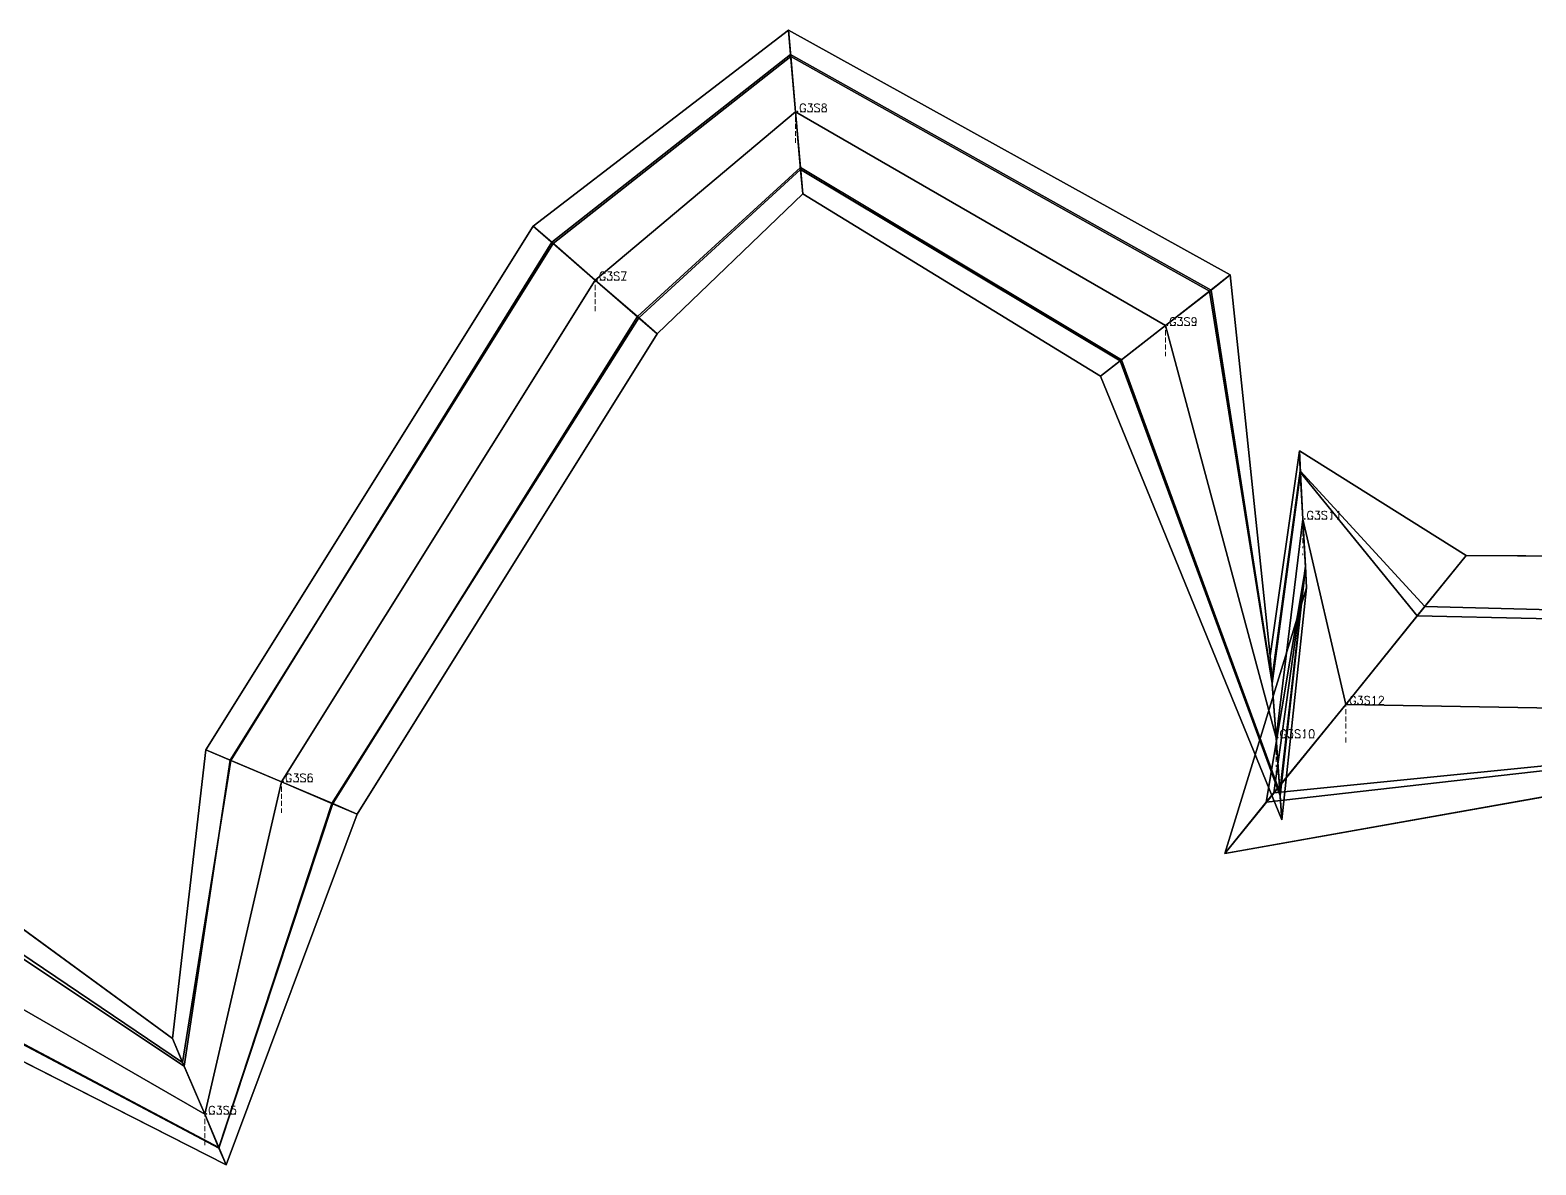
# Model space of a CAD drawing. Extents: x 34233638 to 35010029, y 7400000 to 8016345.
# Drawn here: x 34714637 to 34720131, y 7518145 to 7522288 of the extents above; entities that cross this region are included whole.
import ezdxf

# ---------------------------------------------------------------- set-up
doc = ezdxf.new("R2010")
doc.units = 0
doc.header["$LTSCALE"] = 6
doc.header["$MEASUREMENT"] = 0
for name, color, linetype in [('T-3DF1', 245, 'CONTINUOUS'), ('T-3DF2', 243, 'CONTINUOUS'), ('T-3DF3', 241, 'CONTINUOUS'), ('T-3DF4', 243, 'CONTINUOUS'), ('T-3DF5', 245, 'CONTINUOUS'), ('T-3DF6', 247, 'CONTINUOUS'), ('T-3DF7', 249, 'CONTINUOUS'), ('T-3DF8', 247, 'CONTINUOUS'), ('V-FIL', 41, 'CONTINUOUS'), ('V-PROFIL-C', 65, 'CONTINUOUS'), ('V-PROFIL-P', 65, 'CONTINUOUS'), ('V-STATION', 7, 'CONTINUOUS'), ('V-STATION-C1', 7, 'CONTINUOUS'), ('V-STATION-C2', 7, 'CONTINUOUS'), ('X-CONTOUR', 7, 'CONTINUOUS')]:
    doc.layers.add(name, color=color, linetype=linetype)
doc.styles.add('SIMPLEX', font='simplex')

msp = doc.modelspace()

# ---------------------------------------------------------------- linework, layer by layer
at = {"layer": 'T-3DF1'}
for points in [[(34716472, 7521572, -46078), (34716540, 7521514, -45798), (34717411, 7522199, -45647), (34717404, 7522288, -45926)], [(34717404, 7522288, -45926), (34717411, 7522199, -45647), (34718946, 7521339, -45400), (34719016, 7521394, -45680)], [(34715278, 7519660, -46002), (34715369, 7519621, -45900), (34716540, 7521514, -45798), (34716472, 7521572, -46078)], [(34719016, 7521394, -45680), (34718946, 7521339, -45400), (34719168, 7519916, -45331), (34719162, 7520004, -45543)], [(34719162, 7520004, -45543), (34719168, 7519916, -45331), (34719271, 7520679, -45305), (34719268, 7520752, -45515)], [(34719268, 7520752, -45515), (34719271, 7520679, -45305), (34719726, 7520184, -45210), (34719877, 7520370, -45405)], [(34719877, 7520370, -45405), (34719726, 7520184, -45210), (34721023, 7520149, -45142), (34721183, 7520362, -45266)], [(34715157, 7518606, -46199), (34715193, 7518519, -45856), (34715369, 7519621, -45900), (34715278, 7519660, -46002)], [(34714270, 7519255, -46082), (34714222, 7519175, -45740), (34715193, 7518519, -45856), (34715157, 7518606, -46199)]]:
    msp.add_3dface(points, dxfattribs=at)
at = {"layer": 'T-3DF2'}
for points in [[(34716540, 7521514, -45798), (34716699, 7521375, -45678), (34717430, 7521989, -45526), (34717411, 7522199, -45647)], [(34717411, 7522199, -45647), (34717430, 7521989, -45526), (34718780, 7521209, -45280), (34718946, 7521339, -45400)], [(34715369, 7519621, -45900), (34715554, 7519543, -45852), (34716699, 7521375, -45678), (34716540, 7521514, -45798)], [(34718946, 7521339, -45400), (34718780, 7521209, -45280), (34719183, 7519704, -45243), (34719168, 7519916, -45331)], [(34719168, 7519916, -45331), (34719183, 7519704, -45243), (34719281, 7520502, -45215), (34719271, 7520679, -45305)], [(34719271, 7520679, -45305), (34719281, 7520502, -45215), (34719437, 7519826, -45105), (34719726, 7520184, -45210)], [(34719726, 7520184, -45210), (34719437, 7519826, -45105), (34720762, 7519803, -45066), (34721023, 7520149, -45142)], [(34715193, 7518519, -45856), (34715274, 7518330, -45699), (34715554, 7519543, -45852), (34715369, 7519621, -45900)], [(34714222, 7519175, -45740), (34714116, 7518998, -45582), (34715274, 7518330, -45699), (34715193, 7518519, -45856)]]:
    msp.add_3dface(points, dxfattribs=at)
at = {"layer": 'T-3DF3'}
for points in [[(34716699, 7521375, -45678), (34716858, 7521237, -45798), (34717448, 7521779, -45647), (34717430, 7521989, -45526)], [(34717430, 7521989, -45526), (34717448, 7521779, -45647), (34718614, 7521080, -45400), (34718780, 7521209, -45280)], [(34715554, 7519543, -45852), (34715738, 7519465, -45900), (34716858, 7521237, -45798), (34716699, 7521375, -45678)], [(34718780, 7521209, -45280), (34718614, 7521080, -45400), (34719198, 7519493, -45331), (34719183, 7519704, -45243)], [(34719281, 7520502, -45215), (34719290, 7520325, -45305), (34719147, 7519469, -45210), (34719437, 7519826, -45105)], [(34719183, 7519704, -45243), (34719198, 7519493, -45331), (34719290, 7520325, -45305), (34719281, 7520502, -45215)], [(34719437, 7519826, -45105), (34719147, 7519469, -45210), (34720637, 7519638, -45126), (34720762, 7519803, -45066)], [(34715274, 7518330, -45699), (34715325, 7518209, -45875), (34715738, 7519465, -45900), (34715554, 7519543, -45852)], [(34714116, 7518998, -45582), (34714048, 7518886, -45758), (34715325, 7518209, -45875), (34715274, 7518330, -45699)]]:
    msp.add_3dface(points, dxfattribs=at)
at = {"layer": 'T-3DF4'}
for points in [[(34716858, 7521237, -45798), (34716925, 7521179, -46078), (34717456, 7521690, -45926), (34717448, 7521779, -45647)], [(34717448, 7521779, -45647), (34717456, 7521690, -45926), (34718543, 7521025, -45680), (34718614, 7521080, -45400)], [(34715738, 7519465, -45900), (34715830, 7519426, -46002), (34716925, 7521179, -46078), (34716858, 7521237, -45798)], [(34718614, 7521080, -45400), (34718543, 7521025, -45680), (34719204, 7519405, -45543), (34719198, 7519493, -45331)], [(34719290, 7520325, -45305), (34719294, 7520252, -45515), (34718996, 7519282, -45405), (34719147, 7519469, -45210)], [(34719198, 7519493, -45331), (34719204, 7519405, -45543), (34719294, 7520252, -45515), (34719290, 7520325, -45305)], [(34719147, 7519469, -45210), (34718996, 7519282, -45405), (34720582, 7519564, -45266), (34720637, 7519638, -45126)], [(34715325, 7518209, -45875), (34715352, 7518145, -46199), (34715830, 7519426, -46002), (34715738, 7519465, -45900)], [(34714048, 7518886, -45758), (34714013, 7518827, -46082), (34715352, 7518145, -46199), (34715325, 7518209, -45875)]]:
    msp.add_3dface(points, dxfattribs=at)
at = {"layer": 'T-3DF5'}
for points in [[(34716925, 7521179, -46078), (34716853, 7521242, -46195), (34717448, 7521786, -46044), (34717456, 7521690, -45926)], [(34717456, 7521690, -45926), (34717448, 7521786, -46044), (34718619, 7521084, -45797), (34718543, 7521025, -45680)], [(34715830, 7519426, -46002), (34715741, 7519464, -46120), (34716853, 7521242, -46195), (34716925, 7521179, -46078)], [(34718543, 7521025, -45680), (34718619, 7521084, -45797), (34719197, 7519506, -45636), (34719204, 7519405, -45543)], [(34719294, 7520252, -45515), (34719290, 7520331, -45618), (34719175, 7519503, -45494), (34718996, 7519282, -45405)], [(34719204, 7519405, -45543), (34719197, 7519506, -45636), (34719290, 7520331, -45618), (34719294, 7520252, -45515)], [(34718996, 7519282, -45405), (34719175, 7519503, -45494), (34720648, 7519651, -45328), (34720582, 7519564, -45266)], [(34715352, 7518145, -46199), (34715326, 7518206, -46267), (34715741, 7519464, -46120), (34715830, 7519426, -46002)], [(34714013, 7518827, -46082), (34714047, 7518883, -46150), (34715326, 7518206, -46267), (34715352, 7518145, -46199)]]:
    msp.add_3dface(points, dxfattribs=at)
at = {"layer": 'T-3DF6'}
for points in [[(34716853, 7521242, -46195), (34716699, 7521375, -46248), (34717430, 7521989, -46096), (34717448, 7521786, -46044)], [(34717448, 7521786, -46044), (34717430, 7521989, -46096), (34718780, 7521209, -45850), (34718619, 7521084, -45797)], [(34715741, 7519464, -46120), (34715554, 7519543, -46172), (34716699, 7521375, -46248), (34716853, 7521242, -46195)], [(34718619, 7521084, -45797), (34718780, 7521209, -45850), (34719183, 7519704, -45683), (34719197, 7519506, -45636)], [(34719290, 7520331, -45618), (34719281, 7520502, -45665), (34719437, 7519826, -45555), (34719175, 7519503, -45494)], [(34719197, 7519506, -45636), (34719183, 7519704, -45683), (34719281, 7520502, -45665), (34719290, 7520331, -45618)], [(34719175, 7519503, -45494), (34719437, 7519826, -45555), (34720762, 7519803, -45366), (34720648, 7519651, -45328)], [(34715326, 7518206, -46267), (34715274, 7518330, -46299), (34715554, 7519543, -46172), (34715741, 7519464, -46120)], [(34714047, 7518883, -46150), (34714116, 7518998, -46182), (34715274, 7518330, -46299), (34715326, 7518206, -46267)]]:
    msp.add_3dface(points, dxfattribs=at)
at = {"layer": 'T-3DF7'}
for points in [[(34716699, 7521375, -46248), (34716545, 7521509, -46195), (34717412, 7522191, -46044), (34717430, 7521989, -46096)], [(34717430, 7521989, -46096), (34717412, 7522191, -46044), (34718940, 7521335, -45797), (34718780, 7521209, -45850)], [(34715554, 7519543, -46172), (34715367, 7519623, -46120), (34716545, 7521509, -46195), (34716699, 7521375, -46248)], [(34718780, 7521209, -45850), (34718940, 7521335, -45797), (34719169, 7519903, -45636), (34719183, 7519704, -45683)], [(34719183, 7519704, -45683), (34719169, 7519903, -45636), (34719272, 7520673, -45618), (34719281, 7520502, -45665)], [(34719281, 7520502, -45665), (34719272, 7520673, -45618), (34719698, 7520149, -45494), (34719437, 7519826, -45555)], [(34719437, 7519826, -45555), (34719698, 7520149, -45494), (34721001, 7520120, -45322), (34720762, 7519803, -45366)], [(34715274, 7518330, -46299), (34715199, 7518505, -46261), (34715367, 7519623, -46120), (34715554, 7519543, -46172)], [(34714116, 7518998, -46182), (34714214, 7519161, -46144), (34715199, 7518505, -46261), (34715274, 7518330, -46299)]]:
    msp.add_3dface(points, dxfattribs=at)
at = {"layer": 'T-3DF8'}
for points in [[(34716545, 7521509, -46195), (34716472, 7521572, -46078), (34717404, 7522288, -45926), (34717412, 7522191, -46044)], [(34717412, 7522191, -46044), (34717404, 7522288, -45926), (34719016, 7521394, -45680), (34718940, 7521335, -45797)], [(34715367, 7519623, -46120), (34715278, 7519660, -46002), (34716472, 7521572, -46078), (34716545, 7521509, -46195)], [(34718940, 7521335, -45797), (34719016, 7521394, -45680), (34719162, 7520004, -45543), (34719169, 7519903, -45636)], [(34719169, 7519903, -45636), (34719162, 7520004, -45543), (34719268, 7520752, -45515), (34719272, 7520673, -45618)], [(34719272, 7520673, -45618), (34719268, 7520752, -45515), (34719877, 7520370, -45405), (34719698, 7520149, -45494)], [(34719698, 7520149, -45494), (34719877, 7520370, -45405), (34721183, 7520362, -45266), (34721001, 7520120, -45322)], [(34715199, 7518505, -46261), (34715157, 7518606, -46199), (34715278, 7519660, -46002), (34715367, 7519623, -46120)], [(34714214, 7519161, -46144), (34714270, 7519255, -46082), (34715157, 7518606, -46199), (34715199, 7518505, -46261)]]:
    msp.add_3dface(points, dxfattribs=at)
at = {"layer": 'V-FIL'}
for points in [[(34716699, 7521375, -46078), (34717430, 7521989, -45926)], [(34717430, 7521989, -45926), (34718780, 7521209, -45680)], [(34715554, 7519543, -46002), (34716699, 7521375, -46078)], [(34718780, 7521209, -45680), (34719183, 7519704, -45543)], [(34719183, 7519704, -45543), (34719281, 7520502, -45515)], [(34719281, 7520502, -45515), (34719437, 7519826, -45405)], [(34719437, 7519826, -45405), (34720762, 7519803, -45266)], [(34715274, 7518330, -46199), (34715554, 7519543, -46002)], [(34714116, 7518998, -46082), (34715274, 7518330, -46199)]]:
    msp.add_polyline3d(points, dxfattribs=at)
at = {"layer": 'V-PROFIL-C'}
for points in [[(34717430, 7521989, -45926), (34717430, 7521989, -45526)], [(34717430, 7521989, -45926), (34717430, 7521989, -46096)], [(34716699, 7521375, -46078), (34716699, 7521375, -45678)], [(34716699, 7521375, -46078), (34716699, 7521375, -46248)], [(34718780, 7521209, -45680), (34718780, 7521209, -45280)], [(34718780, 7521209, -45680), (34718780, 7521209, -45850)], [(34719281, 7520502, -45515), (34719281, 7520502, -45215)], [(34719281, 7520502, -45515), (34719281, 7520502, -45665)], [(34719437, 7519826, -45405), (34719437, 7519826, -45105)], [(34719437, 7519826, -45405), (34719437, 7519826, -45555)], [(34719183, 7519704, -45543), (34719183, 7519704, -45243)], [(34719183, 7519704, -45543), (34719183, 7519704, -45683)], [(34715554, 7519543, -46002), (34715554, 7519543, -45852)], [(34715554, 7519543, -46002), (34715554, 7519543, -46172)], [(34715274, 7518330, -46199), (34715274, 7518330, -45699)], [(34715274, 7518330, -46199), (34715274, 7518330, -46299)]]:
    msp.add_polyline3d(points, dxfattribs=at)
at = {"layer": 'V-PROFIL-P'}
for points in [[(34717430, 7521989, -45926), (34717404, 7522288, -45926)], [(34717430, 7521989, -45926), (34717456, 7521690, -45926)], [(34716699, 7521375, -46078), (34716472, 7521572, -46078)], [(34718780, 7521209, -45680), (34719016, 7521394, -45680)], [(34716699, 7521375, -46078), (34716925, 7521179, -46078)], [(34718780, 7521209, -45680), (34718543, 7521025, -45680)], [(34719281, 7520502, -45515), (34719268, 7520752, -45515)], [(34719281, 7520502, -45515), (34719294, 7520252, -45515)], [(34719437, 7519826, -45405), (34719877, 7520370, -45405)], [(34719183, 7519704, -45543), (34719162, 7520004, -45543)], [(34719437, 7519826, -45405), (34718996, 7519282, -45405)], [(34719183, 7519704, -45543), (34719204, 7519405, -45543)], [(34715554, 7519543, -46002), (34715278, 7519660, -46002)], [(34715554, 7519543, -46002), (34715830, 7519426, -46002)], [(34715274, 7518330, -46199), (34715157, 7518606, -46199)], [(34715274, 7518330, -46199), (34715352, 7518145, -46199)]]:
    msp.add_polyline3d(points, dxfattribs=at)
at = {"layer": 'X-CONTOUR'}
for p, q in [((34716472, 7521572, -100000), (34717404, 7522288, -100000)), ((34717404, 7522288, -100000), (34719016, 7521394, -100000)), ((34716925, 7521179, -100000), (34717456, 7521690, -100000)), ((34717456, 7521690, -100000), (34718543, 7521025, -100000)), ((34715278, 7519660, -100000), (34716472, 7521572, -100000)), ((34719016, 7521394, -100000), (34719162, 7520004, -100000)), ((34715830, 7519426, -100000), (34716925, 7521179, -100000)), ((34718543, 7521025, -100000), (34719204, 7519405, -100000)), ((34719162, 7520004, -100000), (34719268, 7520752, -100000)), ((34719268, 7520752, -100000), (34719877, 7520370, -100000)), ((34719877, 7520370, -100000), (34721183, 7520362, -100000)), ((34719294, 7520252, -100000), (34718996, 7519282, -100000)), ((34719204, 7519405, -100000), (34719294, 7520252, -100000)), ((34715157, 7518606, -100000), (34715278, 7519660, -100000)), ((34718996, 7519282, -100000), (34720582, 7519564, -100000)), ((34715352, 7518145, -100000), (34715830, 7519426, -100000)), ((34714270, 7519255, -100000), (34715157, 7518606, -100000)), ((34714013, 7518827, -100000), (34715352, 7518145, -100000))]:
    msp.add_line(p, q, dxfattribs=at)

# ---------------------------------------------------------------- texts
at = {"layer": 'V-STATION', "style": 'SIMPLEX'}
for s, p in [('.G3S8', (34717430, 7521989, -45926)), ('.G3S7', (34716699, 7521375, -46078)), ('.G3S9', (34718780, 7521209, -45680)), ('.G3S11', (34719281, 7520502, -45515)), ('.G3S12', (34719437, 7519826, -45405)), ('.G3S10', (34719183, 7519704, -45543)), ('.G3S6', (34715554, 7519543, -46002)), ('.G3S5', (34715274, 7518330, -46199))]:
    msp.add_text(s, height=30, dxfattribs=at).set_placement(p)
at = {"layer": 'V-STATION-C1', "extrusion": (5.32184e-17, -1, 2.66092e-16), "style": 'SIMPLEX'}
for s, p in [('.G3S8', (34717430, -45926, -7521989)), ('.G3S7', (34716699, -46078, -7521375)), ('.G3S9', (34718780, -45680, -7521209)), ('.G3S11', (34719281, -45515, -7520502)), ('.G3S12', (34719437, -45405, -7519826)), ('.G3S10', (34719183, -45543, -7519704)), ('.G3S6', (34715554, -46002, -7519543)), ('.G3S5', (34715274, -46199, -7518330))]:
    msp.add_text(s, height=30, dxfattribs=at).set_placement(p)
at = {"layer": 'V-STATION-C2', "extrusion": (-1, -3.87043e-15, 7.74086e-15), "style": 'SIMPLEX'}
for s, p in [('.G3S8', (-7521989, -45926, -34717430)), ('.G3S7', (-7521375, -46078, -34716699)), ('.G3S9', (-7521209, -45680, -34718780)), ('.G3S11', (-7520502, -45515, -34719281)), ('.G3S12', (-7519826, -45405, -34719437)), ('.G3S10', (-7519704, -45543, -34719183)), ('.G3S6', (-7519543, -46002, -34715554)), ('.G3S5', (-7518330, -46199, -34715274))]:
    msp.add_text(s, height=30, dxfattribs=at).set_placement(p)

doc.saveas('drawing.dxf')
